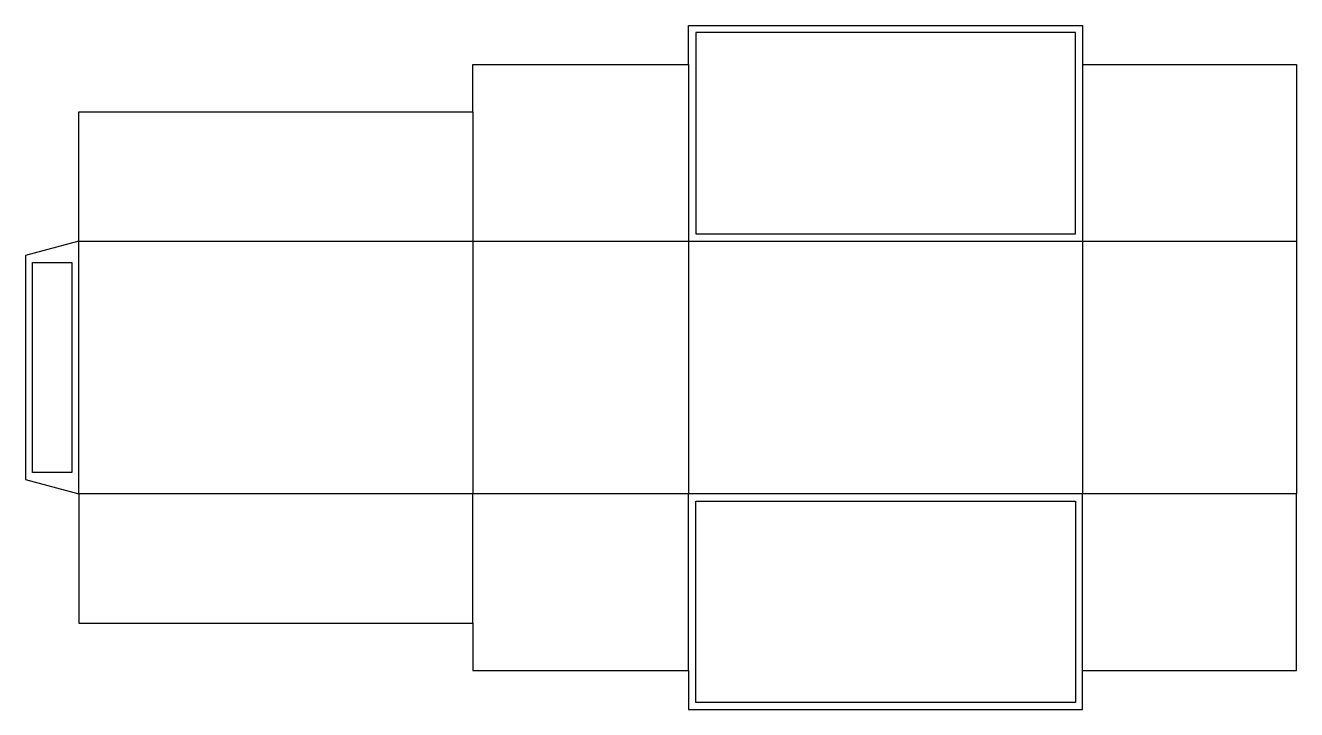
# Model space of a CAD drawing. Header units: millimetres. Extents: x 0 to 356, y 0 to 192.
import ezdxf

# ---------------------------------------------------------------- set-up
doc = ezdxf.new("R2010")
doc.units = ezdxf.units.MM
for name, color, linetype in [('CREASE', 5, 'CONTINUOUS'), ('CUT', 1, 'CONTINUOUS'), ('GLUE', 2, 'CONTINUOUS')]:
    doc.layers.add(name, color=color, linetype=linetype)

msp = doc.modelspace()

# ---------------------------------------------------------------- linework, layer by layer
at = {"layer": 'CREASE'}
for p, q in [((15, 60.45), (15, 131.35)), ((15, 131.35), (125.45, 131.35)), ((125.45, 131.35), (125.45, 60.45)), ((125.45, 131.35), (185.9, 131.35)), ((185.9, 131.35), (185.9, 60.45)), ((185.9, 131.35), (296.35, 131.35)), ((296.35, 131.35), (296.35, 60.45)), ((296.35, 131.35), (356.35, 131.35)), ((125.45, 60.45), (15, 60.45)), ((185.9, 60.45), (125.45, 60.45)), ((296.35, 60.45), (185.9, 60.45)), ((356.35, 60.45), (296.35, 60.45))]:
    msp.add_line(p, q, dxfattribs=at)
at = {"layer": 'CUT'}
for p, q in [((185.9, 180.85), (185.9, 191.8)), ((185.9, 191.8), (296.35, 191.8)), ((296.35, 191.8), (296.35, 180.85)), ((125.45, 167.62), (125.45, 180.85)), ((125.45, 180.85), (185.9, 180.85)), ((185.9, 180.85), (185.9, 131.35)), ((296.35, 180.85), (296.35, 131.35)), ((296.35, 180.85), (356.35, 180.85)), ((356.35, 180.85), (356.35, 131.35)), ((15, 131.35), (15, 167.62)), ((15, 167.62), (125.45, 167.62)), ((125.45, 167.62), (125.45, 131.35)), ((15, 131.35), (0, 127.331)), ((356.35, 131.35), (356.35, 60.45)), ((0, 127.331), (0, 64.469)), ((0, 64.469), (15, 60.45)), ((15, 60.45), (15, 24.18)), ((125.45, 24.18), (125.45, 60.45)), ((185.9, 10.95), (185.9, 60.45)), ((296.35, 10.95), (296.35, 60.45)), ((356.35, 10.95), (356.35, 60.45)), ((15, 24.18), (125.45, 24.18)), ((125.45, 24.18), (125.45, 10.95)), ((125.45, 10.95), (185.9, 10.95)), ((185.9, 10.95), (185.9, 0)), ((296.35, 0), (296.35, 10.95)), ((296.35, 10.95), (356.35, 10.95)), ((185.9, 0), (296.35, 0))]:
    msp.add_line(p, q, dxfattribs=at)
at = {"layer": 'GLUE'}
for p, q in [((294.35, 189.8), (187.9, 189.8)), ((187.9, 189.8), (187.9, 133.35)), ((294.35, 133.35), (294.35, 189.8)), ((187.9, 133.35), (294.35, 133.35)), ((2, 125.331), (13, 125.331)), ((2, 66.469), (2, 125.331)), ((13, 125.331), (13, 66.469)), ((13, 66.469), (2, 66.469)), ((187.9, 58.45), (294.35, 58.45)), ((187.9, 2), (187.9, 58.45)), ((294.35, 58.45), (294.35, 2)), ((294.35, 2), (187.9, 2))]:
    msp.add_line(p, q, dxfattribs=at)

doc.saveas('drawing.dxf')
